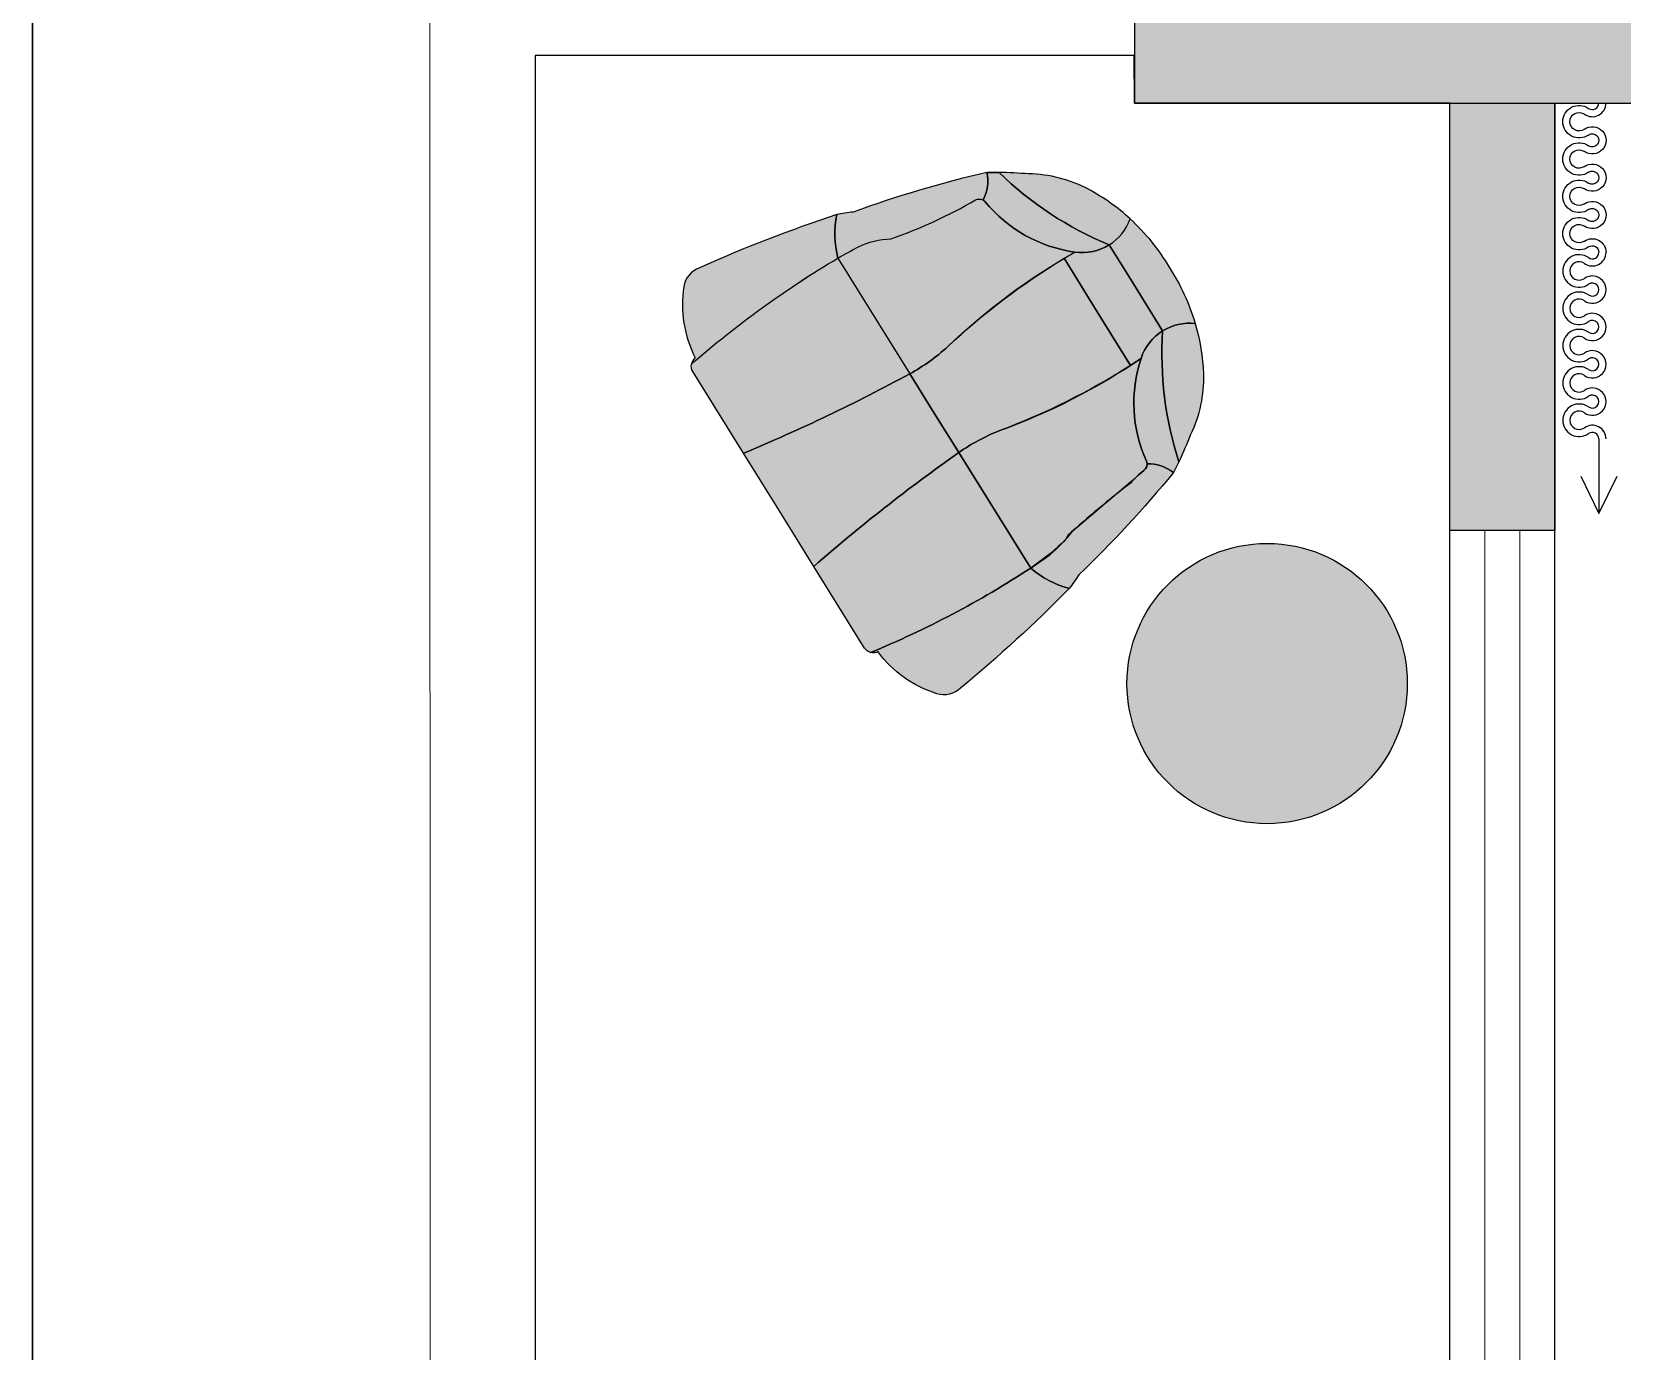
# Model space of a CAD drawing. Header units: millimetres. Extents: x 307301 to 459443, y -2888111 to -2805601.
# Drawn here: x 307301 to 309570, y -2818314 to -2816431 of the extents above; entities that cross this region are included whole.
import ezdxf

# ---------------------------------------------------------------- set-up
doc = ezdxf.new("R2010")
doc.units = ezdxf.units.MM
doc.header["$LTSCALE"] = 10
doc.header["$MEASUREMENT"] = 0
doc.linetypes.add('HIDDEN', pattern=[9.524999999999999, 6.35, -3.175])
for name, color, linetype in [('BMA  furniture', 6, 'Continuous'), ('PDA FURNITURE', 6, 'Continuous'), ('WALL - PDA', 1, 'Continuous')]:
    doc.layers.add(name, color=color, linetype=linetype)
doc.layers.add('HATCH WALL', color=8, linetype='Continuous', lineweight=0)
doc.layers.add('WIN', color=5, linetype='Continuous', lineweight=9)

# ---------------------------------------------------------------- blocks, each defined once
blk = doc.blocks.new('A$C3F2B00B6')
at = {"color": 3}
for p, q in [((0, 118.9971480314852), (0, 0)), ((-28.98081454221392, 59.76699391368311), (0, 0)), ((0, 0), (28.98081454209751, 59.76699391368311))]:
    blk.add_line(p, q, dxfattribs=at)
at = {"color": 3, "extrusion": (0, 0, -1)}
for centre, major_axis, ratio, start_param, end_param in [((-31.4742107692291, 624.7205208784726), (18.38847145512854, 18.38847145512854), 0.9999999999985358, 3.927047702143454, 6.113387627237049), ((-31.4742107692291, 624.7205208784726), (10.34554764305905, 10.34554764305904), 0.9999999999975774, 3.927047702142703, 6.113387627236158), ((-31.47421076853061, 624.7205208792875), (-18.38847145562774, 18.38847145562775), 0.9999999999983921, 3.311504103810981, 5.497844028903239), ((-31.47421076853061, 624.7205208792875), (10.34554764356196, 10.34554764356196), 0.9999999999977428, 1.740707777014571, 3.927047702109796), ((-10.43665343162138, 594.9714194896804), (15.41865092454242, 15.41865092454242), 0.9999999999980844, -1.400998647176348, 2.971681203014779), ((-31.47324185288744, 565.2216328801877), (-18.38847145564263, 18.38847145564263), 0.9999999999986696, 5.497730258661245, 7.684070183756122), ((-10.43665343162138, 594.9714194896804), (7.375727112483301, 7.3757271124833), 0.9999999999960392, -1.400998647175863, 2.971681203013536), ((-31.47324185358594, 565.22163288109), (-18.38847145513559, 18.3884714551356), 0.999999999999402, 3.311390333534525, 5.497730258629712), ((-31.47324185288744, 565.2216328801877), (-10.34554764357465, 10.34554764357465), 0.99999999999782, 5.497730258662604, 7.68407018375723), ((-10.43326892168261, 535.4742398074013), (-15.41865092448768, 15.41865092448768), 0.9999999999990616, 0.1697976796214759, 4.542477529810827), ((-31.46985733974725, 505.7244531917968), (-18.38847145792453, 18.38847145792454), 0.9999999999993034, 5.497730258421512, 7.684070183516674), ((-10.43326892168261, 535.4742398074013), (-7.375727112418066, 7.375727112418067), 0.9999999999967124, 0.1697976796212401, 4.542477529813471), ((-31.46985733974725, 505.7244531917968), (-10.34554764585893, 10.34554764585893), 0.9999999999980533, 5.497730258421043, 7.684070183516825), ((-31.46985734073678, 505.7244531959004), (18.38847145724983, 18.38847145724982), 0.999999999999098, 1.740594006377136, 3.926933931469612), ((-31.46985734073678, 505.7244531959004), (-10.34554764516447, 10.34554764516447), 0.9999999999999426, 3.311390333172524, 5.497730258263839), ((-10.42988439940382, 475.9770601251802), (-15.41865092452345, 15.41865092452346), 0.9999999999996741, 0.1697976796217126, 4.542477529811205), ((-31.46647282369668, 446.2272735063742), (-18.38847146226582, 18.38847146226582), 0.9999999999996836, 5.497730258545939, 7.684070183641462), ((-31.46647282369668, 446.2272735063742), (-10.34554765020486, 10.34554765020487), 0.9999999999987641, 5.497730258546744, 7.684070183641327), ((-31.4664728276548, 446.2272735074803), (-18.38847145950754, 18.38847145950754), 0.9999999999998358, 3.311390333409913, 5.497730258502363), ((-31.4664728276548, 446.2272735074803), (10.34554764744006, 10.34554764744006), 0.999999999999355, 1.740594006614958, 3.926933931708013), ((-10.42649989027995, 416.4798804308809), (7.375727111983828, 7.375727111983832), 0.9999999999981952, -1.400998647132625, 0.7853412779647759)]:
    blk.add_ellipse(centre, major_axis=major_axis, ratio=ratio, start_param=start_param, end_param=end_param, dxfattribs=at)
at = {"color": 3}
for centre, major_axis, ratio, start_param, end_param in [((-10.43665343162138, 654.4712868194911), (-15.41865092454064, 15.41865092454064), 0.9999999999996553, 1.740594006414863, 3.926933931509883), ((-10.43665343162138, 654.4712868194911), (-7.375727112471797, 7.375727112471802), 0.999999999997866, 1.740594006414232, 3.926933931508699), ((-31.4664728276548, 386.7349681581836), (18.38847145948826, 18.38847145948825), 0.9999999999999716, 0.1697976798191285, 2.356137604914315), ((-10.42649989027995, 416.4823612347827), (15.41865092405528, 15.41865092405527), 0.9999999999983928, 3.311390333254217, 5.497730258347846), ((-10.42649989027995, 416.4823612347827), (-7.375727111983828, 7.375727111983832), 0.9999999999981952, 1.740594006457166, 3.926933931554569), ((-31.46647282369668, 386.7349681593769), (18.38847146226582, 18.38847146226582), 0.9999999999996836, 2.356137604956145, 4.542477530051669), ((-31.46647282369668, 386.7349681593769), (10.34554765020487, 10.34554765020486), 0.9999999999987641, 2.35613760495695, 4.542477530051534), ((-31.4664728276548, 386.7349681581836), (10.34554764743754, 10.34554764743754), 0.999999999997902, 0.1697976798205226, 2.356137604911745), ((-10.42988439940382, 356.9851815405709), (15.41865092452346, 15.41865092452345), 0.9999999999996748, 3.311390333211503, 7.684070183400999), ((-10.42988439940382, 356.9851815405709), (7.375727112477981, 7.375727112477978), 0.9999999999967133, 3.311390333214156, 7.684070183400142), ((-31.46985734073678, 327.2377884697635), (-18.38847145723304, 18.38847145723304), 0.9999999999989628, -1.400998647213647, 0.785341277881566), ((-31.46985734073678, 327.2377884697635), (10.34554764516447, 10.34554764516447), 0.9999999999999426, 0.1697976795827328, 2.356137604674049), ((-31.46985733974725, 327.2377884739835), (18.38847145792454, 18.38847145792453), 0.9999999999993034, 2.356137604831719, 4.54247752992688), ((-31.46985733974725, 327.2377884739835), (10.34554764585893, 10.34554764585893), 0.9999999999980533, 2.356137604831249, 4.542477529927031), ((-10.43326892168261, 297.488001858379), (15.41865092448768, 15.41865092448768), 0.9999999999990616, 3.311390333211268, 7.684070183400623), ((-10.43326892168261, 297.488001858379), (-7.375727112416638, 7.375727112416638), 0.9999999999996632, 1.74059400641553, 6.113273856605347), ((-31.47324185358594, 267.7406087845739), (18.3884714551356, 18.38847145513559), 0.999999999999402, 0.1697976799447327, 2.356137605039922), ((-31.47324185358594, 267.7406087845739), (-10.34554764305551, 10.34554764305552), 0.9999999999996647, -1.400998646850708, 0.7853412782463473), ((-31.47324185288744, 267.7406087854761), (-18.38847145562231, 18.38847145562233), 0.9999999999997868, 0.7853412782773292, 2.971681203371176), ((-31.47324185288744, 267.7406087854761), (-10.34554764355624, 10.34554764355625), 0.9999999999994368, 0.7853412782763023, 2.971681203372082), ((-10.43665343162138, 237.9908221760707), (-15.41865092454242, 15.41865092454242), 0.9999999999980844, 1.740594006413445, 6.113273856604573), ((-31.47421076853061, 208.2417207863764), (18.3884714556236, 18.38847145562359), 0.9999999999999356, 0.1699114502209315, 2.356251375314212), ((-10.43665343162138, 237.9908221760707), (-7.375727112483299, 7.375727112483304), 0.9999999999960392, 1.740594006413928, 6.11327385660333), ((-31.4742107692291, 208.2417207871913), (-18.38847145512854, 18.38847145512854), 0.9999999999985358, 0.7854550485536609, 2.971794973647257), ((-31.47421076853061, 208.2417207863764), (10.34554764356204, 10.34554764356204), 0.9999999999992732, 0.1699114502218956, 2.356251375313408), ((-31.4742107692291, 208.2417207871913), (-10.34554764305904, 10.34554764305905), 0.9999999999975774, 0.7854550485529117, 2.971794973646365), ((-10.43423783732578, 178.4943277135899), (15.41865092449833, 15.41865092449833), 0.9999999999976814, 3.311504104168959, 7.684183954358313), ((-10.43423783732578, 178.4943277135899), (7.375727112429705, 7.375727112429705), 0.9999999999962588, 3.31150410417043, 7.684183954358537), ((-31.47082625527401, 148.7445410979853), (-18.3884714578965, 18.38847145789653), 0.9999999999998112, -1.400884876334947, 0.7854550487611771), ((-31.47082625527401, 148.7445410979853), (10.34554764583667, 10.34554764583667), 0.9999999999989349, 0.1699114504593771, 2.356251375554915), ((-31.47082625620533, 148.744541102089), (18.38847145723164, 18.38847145723164), 0.9999999999988788, 2.356251375711543, 4.542591300806481), ((-31.47082625620533, 148.744541102089), (10.34554764515978, 10.34554764515978), 0.9999999999998936, 2.356251375710558, 4.542591300806143), ((-10.43085331481416, 118.9971480314852), (-15.41865092452061, 15.41865092452061), 0.999999999999218, 3.926990816989634, 6.113387627561402), ((-10.43085331481416, 118.9971480314852), (7.375727112443494, 7.375727112443491), 0.9999999999986352, 5.497787143781455, 7.684183954357432)]:
    blk.add_ellipse(centre, major_axis=major_axis, ratio=ratio, start_param=start_param, end_param=end_param, dxfattribs=at)
at = {"color": 3, "extrusion": (0, 0, -0.9999999999999998)}
for centre, major_axis, ratio, start_param, end_param in [((-31.47324185358594, 565.22163288109), (10.34554764305551, 10.34554764305552), 0.9999999999996647, 1.740594006739081, 3.92693393183614), ((-10.42988439940382, 475.9770601251802), (7.375727112457658, 7.375727112457658), 0.9999999999996626, -1.40099864717355, 2.971681203014847), ((-10.42649989027995, 416.4798804308809), (-15.41865092405527, 15.41865092405528), 0.9999999999983928, 0.1697976796644242, 2.356137604758056)]:
    blk.add_ellipse(centre, major_axis=major_axis, ratio=ratio, start_param=start_param, end_param=end_param, dxfattribs=at)
blk = doc.blocks.new('sdryutru')
at = {"layer": 'BMA  furniture', "ltscale": 5, "true_color": 0xffffff}
h = blk.add_hatch(color=7, dxfattribs=at)
h.dxf.hatch_style = 1
edge = h.paths.add_edge_path()
edge.add_arc((280964.4620473732, -15669.65509418075), 84.87901049384678, 1.1835884518334e-12, 37.94957635968164)
edge.add_arc((281123.1261249825, -15947.3857540971), 342.4436932607666, 105.5379319344995, 119.7419569439805)
edge.add_arc((281064.118311235, -15839.82519964199), 219.7890753435199, 120.2960753511926, 147.2507264670506)
edge.add_arc((281466.562426086, -16155.65980341883), 730.6914004183702, 143.4901819683543, 147.3180932566721)
edge.add_arc((280712.1210589045, -15199.92852035408), 578.2390352261515, 283.9533732342275, 305.6748312124548)
h = blk.add_hatch(color=7, dxfattribs=at)
h.dxf.hatch_style = 1
edge = h.paths.add_edge_path()
edge.add_arc((281143.1424670398, -15947.3857540971), 342.4436932607682, 74.4620680655012, 91.67475014039894)
edge.add_arc((281123.1261249825, -15947.38575409711), 342.4436932607708, 88.32524985960045, 105.5379319344993)
edge.add_arc((280964.4620473732, -15669.65509418075), 84.8790104938468, -1.4779288903810084e-12, 37.9495763596816, ccw=False)
edge.add_line((281049.3410578671, -15669.65509418076), (281149.4932698314, -15669.65509418076))
edge.add_line((281149.4932698314, -15669.65509418076), (281216.9275341552, -15669.65509418076))
edge.add_arc((281301.8065446491, -15669.65509418075), 84.87901049384678, 142.0504236403184, 180.0000000000017, ccw=False)
h = blk.add_hatch(color=7, dxfattribs=at)
h.dxf.hatch_style = 1
edge = h.paths.add_edge_path()
edge.add_arc((281301.8065446491, -15669.65509418075), 84.87901049384678, 142.0504236403184, 179.9999999999988, ccw=False)
edge.add_arc((281143.1424670398, -15947.3857540971), 342.4436932607666, 60.25804305601952, 74.46206806550049, ccw=False)
edge.add_arc((281202.1502807873, -15839.82519964199), 219.7890753435199, 32.74927353294942, 59.7039246488074, ccw=False)
edge.add_arc((280799.7061659362, -16155.65980341883), 730.6914004183702, 32.681906743327886, 36.50981803164558, ccw=False)
edge.add_arc((281554.1475331178, -15199.92852035408), 578.2390352261515, 234.3251687875451, 256.0466267657725, ccw=False)
h = blk.add_hatch(color=7, dxfattribs=at)
h.dxf.hatch_style = 1
edge = h.paths.add_edge_path()
edge.add_arc((280964.4620473732, -15669.65509418076), 84.87901049384658, 320.1407855584263, 360.0000000000028)
edge.add_arc((280712.1210589045, -15199.92852035408), 578.2390352261507, 283.9533732342275, 305.67483121245493, ccw=False)
edge.add_arc((281466.562426086, -16155.65980341872), 730.6914004183056, 147.3180932566799, 148.8958897586039)
edge.add_arc((280818.7321516274, -15840.82033328252), 66.44669708078715, 29.952904970671625, 70.4908584879858, ccw=False)
edge.add_arc((280882.4219775365, -15818.91016948714), 12.81990466750606, 97.6318379107741, 118.50447279990141, ccw=False)
edge.add_arc((280849.5690872949, -15573.72854890738), 234.552970699496, 277.6318379107736, 320.1407855584261)
h = blk.add_hatch(color=7, dxfattribs=at)
h.dxf.hatch_style = 1
edge = h.paths.add_edge_path()
edge.add_line((281216.9275341552, -15669.65509418076), (281149.4932698314, -15669.65509418076))
edge.add_line((281149.4932698314, -15669.65509418076), (281049.3410578671, -15669.65509418076))
edge.add_arc((280964.4620473732, -15669.65509418076), 84.87901049384678, -39.85921444157378, 0, ccw=False)
edge.add_arc((281471.1329567067, -15751.35552469534), 442.3592307829907, 176.4616144240237, 179.1508593052154)
edge.add_line((281028.8223052172, -15744.79986776136), (281133.1342960111, -15744.79986776136))
edge.add_line((281133.1342960111, -15744.79986776136), (281237.4462868051, -15744.79986776136))
edge.add_arc((280795.1356353156, -15751.35552469534), 442.3592307829907, 0.8491406947845643, 3.538385575976342)
edge.add_arc((281301.8065446491, -15669.65509418075), 84.87901049384674, 180.0000000000004, 219.8592144415738, ccw=False)
h = blk.add_hatch(color=7, dxfattribs=at)
h.dxf.hatch_style = 1
edge = h.paths.add_edge_path()
edge.add_arc((281554.1475331178, -15199.92852035408), 578.2390352261522, 234.32516878754518, 256.0466267657725, ccw=False)
edge.add_arc((281301.8065446491, -15669.65509418075), 84.87901049384678, 179.9999999999988, 219.8592144415778)
edge.add_arc((281416.6995047274, -15573.72854890737), 234.5529706995052, 219.8592144415762, 262.3681620892276)
edge.add_arc((281383.8466144858, -15818.91016948712), 12.81990466749205, 61.49552720010257, 82.36816208921749, ccw=False)
edge.add_arc((281447.5364403949, -15840.82033328252), 66.44669708078902, 109.50914151201371, 150.0470950293268, ccw=False)
edge.add_arc((280799.7061659362, -16155.65980341873), 730.6914004183142, 31.10411024139727, 32.68190674332112)
h = blk.add_hatch(color=7, dxfattribs=at)
h.dxf.hatch_style = 1
edge = h.paths.add_edge_path()
edge.add_arc((282093.7984721799, -15766.70192462837), 1065.035684135972, 177.7050719964532, 191.858885222012, ccw=False)
edge.add_arc((280849.5690872949, -15573.72854890739), 234.5529706995174, 277.63183791078023, 320.1407855584292, ccw=False)
edge.add_arc((280882.4219775365, -15818.91016948712), 12.81990466748733, 97.63183791087677, 175.166844004172)
edge.add_arc((280734.7158539499, -15806.42085806952), 135.413296217652, 341.9787973093825, 355.16684400410253, ccw=False)
edge.add_arc((279295.2703955778, -15697.32325827623), 1575.467684050308, 349.62163058446407, 354.5004245812476, ccw=False)
edge.add_arc((280879.0541970614, -16003.53096859111), 40.78688861133319, 146.7038230102162, 169.6965063637467)
edge.add_arc((281346.6579417126, -16088.53842555015), 516.0547391445464, 169.6965063636584, 177.0618881964205)
edge.add_line((280831.2815652917, -16062.08687699796), (281056.46124121, -16062.08687699796))
edge.add_arc((280739.4466503471, -16044.24528750885), 317.5162564900201, 356.7787901559814, 370.6493678829674)
h = blk.add_hatch(color=7, dxfattribs=at)
h.dxf.hatch_style = 1
edge = h.paths.add_edge_path()
edge.add_line((281237.4462868051, -15744.79986776136), (281133.1342960111, -15744.79986776136))
edge.add_line((281133.1342960111, -15744.79986776136), (281028.8223052172, -15744.79986776136))
edge.add_arc((282200.7603123715, -15755.89701407017), 1171.990545725116, 179.4574792846502, 191.3012368205562)
edge.add_arc((280739.4466503469, -16044.24528750887), 317.5162564902514, -3.221209844013572, 10.649367882962224, ccw=False)
edge.add_line((281056.46124121, -16062.08687699796), (281133.1342960111, -16062.08687699796))
edge.add_line((281133.1342960111, -16062.08687699796), (281209.8073508123, -16062.08687699796))
edge.add_arc((281526.8219416753, -16044.24528750887), 317.5162564901933, 169.3506321170362, 183.2212098440132, ccw=False)
edge.add_arc((280065.5082796508, -15755.89701407046), 1171.99054572506, 348.6987631794572, 360.5425207153639)
h = blk.add_hatch(color=7, dxfattribs=at)
h.dxf.hatch_style = 1
edge = h.paths.add_edge_path()
edge.add_arc((280172.4701198423, -15766.70192462837), 1065.035684135972, 348.141114777988, 362.2949280035468)
edge.add_arc((281416.6995047274, -15573.72854890739), 234.5529706995174, 219.8592144415708, 262.3681620892198)
edge.add_arc((281383.8466144858, -15818.91016948712), 12.81990466748733, 364.833155995828, 442.36816208912325, ccw=False)
edge.add_arc((281531.5527380724, -15806.42085806952), 135.413296217652, 184.8331559958974, 198.0212026906175)
edge.add_arc((282970.9981964445, -15697.32325827623), 1575.467684050308, 185.4995754187524, 190.3783694155359)
edge.add_arc((281387.2143949608, -16003.53096859111), 40.78688861133319, 370.30349363625334, 393.29617698978376, ccw=False)
edge.add_arc((280919.6106503097, -16088.53842555015), 516.0547391445464, 362.9381118035795, 370.3034936363416, ccw=False)
edge.add_line((281434.9870267306, -16062.08687699796), (281209.8073508122, -16062.08687699796))
edge.add_arc((281526.8219416751, -16044.24528750885), 317.5162564900201, 169.3506321170326, 183.2212098440186, ccw=False)
h = blk.add_hatch(color=7, dxfattribs=at)
h.dxf.hatch_style = 1
edge = h.paths.add_edge_path()
edge.add_arc((256687.9213807285, -12291.22463322798), 24437.52915825433, 351.3423493870061, 351.702614550464)
edge.add_arc((280882.4219775365, -15818.91016948715), 12.8199046674976, 118.5044727998011, 175.1668440040748, ccw=False)
edge.add_arc((280818.7321516274, -15840.82033328256), 66.44669708086303, 29.95290497067778, 70.49085848797671)
edge.add_arc((282664.3896908931, -16399.4165077723), 1926.384399612144, 161.1867897117155, 168.0485389095572)
edge.add_arc((281620.2622619185, -16369.808012374), 918.0584885775103, 156.2794603592411, 157.9791295653829)
edge.add_arc((280878.5570889207, -15910.4914522565), 158.7787509779318, 226.4589811167974, 252.6781519475427)
edge.add_arc((281595.8226619413, -16085.91627134716), 764.9120095865678, 175.3272878135547, 178.2134414969074, ccw=False)
edge.add_arc((281110.897744298, -16064.84602800028), 280.4933657869203, 160.1950520278879, 171.5448434833257, ccw=False)
h = blk.add_hatch(color=7, dxfattribs=at)
h.dxf.hatch_style = 1
edge = h.paths.add_edge_path()
edge.add_arc((282230.376747116, -15791.38527881168), 834.1750891288752, 181.8166771571542, 192.424064970992, ccw=False)
edge.add_arc((281383.8466144858, -15818.91016948715), 12.8199046674976, 4.833155995925213, 61.49552720019896)
edge.add_arc((281447.5364403949, -15840.82033328248), 66.44669708077355, 109.50914151204589, 150.0470950293556, ccw=False)
edge.add_arc((279601.8789011294, -16399.41650777273), 1926.384399612062, 11.951461090456291, 18.813210288298876, ccw=False)
edge.add_arc((280646.0063301038, -16369.808012374), 918.0584885775103, 22.02087043461711, 23.720539640758886, ccw=False)
edge.add_arc((281387.7115031016, -15910.4914522565), 158.7787509779318, 287.3218480524573, 313.5410188832025, ccw=False)
edge.add_arc((280670.445930081, -16085.91627134831), 764.9120095866039, 1.786558503179068, 4.672712186531884)
edge.add_arc((281312.4267406961, -16033.44364680865), 120.7903304574205, 4.672712186457619, 31.20924938534243)
h = blk.add_hatch(color=7, dxfattribs=at)
h.dxf.hatch_style = 1
edge = h.paths.add_edge_path()
edge.add_arc((280878.5570889207, -15910.4914522565), 158.7787509779305, 226.4589811167979, 252.67815194754291, ccw=False)
edge.add_arc((283063.1156209155, -16581.66616376963), 2360.375168579657, 166.3736420341816, 172.2904065319673)
edge.add_arc((280762.6799853017, -16273.59765253914), 39.54568929056082, 167.4680208048812, 229.1238972875167)
edge.add_arc((280863.2907235962, -16155.84386947914), 194.427179755549, 229.4146499811106, 265.1346297068525)
edge.add_arc((280863.9353934539, -16347.70605371292), 17.2360893813319, 186.2098218761612, 228.1934178670045)
edge.add_arc((282454.1464720319, -16096.99814372828), 1623.239842844227, 178.7670105442899, 189.3441367837663, ccw=False)
h = blk.add_hatch(color=7, dxfattribs=at)
h.dxf.hatch_style = 1
edge = h.paths.add_edge_path()
edge.add_arc((281387.7115031016, -15910.4914522565), 158.7787509779305, 287.3218480524571, 313.5410188832021)
edge.add_arc((279203.1529711066, -16581.6661637691), 2360.375168579644, 7.709593468019591, 13.626357965805084, ccw=False)
edge.add_arc((281503.5886067206, -16273.59765253919), 39.54568929051466, -49.123897287470186, 12.531979195206475, ccw=False)
edge.add_arc((281402.9778684261, -16155.84386947914), 194.427179755549, 274.8653702931475, 310.5853500188894, ccw=False)
edge.add_arc((281402.3331985683, -16347.70605371292), 17.23608938138976, 311.80658213313967, 353.79017812385973, ccw=False)
edge.add_arc((279812.1221199904, -16096.99814372828), 1623.239842844227, 350.6558632162337, 361.2329894557101)
h = blk.add_hatch(color=7, dxfattribs=at)
h.dxf.hatch_style = 1
edge = h.paths.add_edge_path()
edge.add_line((281056.46124121, -16062.08687699796), (280831.2819224286, -16062.08687699796))
edge.add_arc((282454.2335888144, -16096.9910358839), 1623.326957742092, 178.7679529930885, 189.3438850896796)
edge.add_arc((280863.9353934539, -16347.70605371287), 17.23608938136737, 228.1934178671013, 270.1770138579266)
edge.add_line((280863.9886438303, -16364.94206083634), (281023.0364864368, -16364.94206083634))
edge.add_arc((278088.4289583247, -15887.79065977457), 2973.145607532187, 350.7648318841598, 356.6391936669079)
h = blk.add_hatch(color=7, dxfattribs=at)
h.dxf.hatch_style = 1
edge = h.paths.add_edge_path()
edge.add_line((281209.8073508123, -16062.08687699796), (281133.1342960111, -16062.08687699796))
edge.add_line((281133.1342960111, -16062.08687699796), (281056.46124121, -16062.08687699796))
edge.add_arc((278088.4289583247, -15887.79065977457), 2973.145607532187, 350.7648318841598, 356.6391936669079, ccw=False)
edge.add_line((281023.0364864368, -16364.94206083634), (281133.1342960111, -16364.94206083634))
edge.add_line((281133.1342960111, -16364.94206083634), (281243.2321055854, -16364.94206083634))
edge.add_arc((284177.8396336977, -15887.79065977513), 2973.145607532212, 183.3608063330813, 189.2351681158292, ccw=False)
h = blk.add_hatch(color=7, dxfattribs=at)
h.dxf.hatch_style = 1
edge = h.paths.add_edge_path()
edge.add_line((281434.9866695937, -16062.08687699796), (281209.8073508123, -16062.08687699796))
edge.add_arc((284177.8396336977, -15887.79065977513), 2973.145607532213, 183.3608063330813, 189.2351681158292)
edge.add_line((281243.2321055854, -16364.94206083634), (281402.3864489447, -16364.94206083634))
edge.add_arc((281402.3331985683, -16347.70605371289), 17.23608938135641, 270.1770138581202, 311.8065821330792)
edge.add_arc((279812.0350032079, -16096.99103588421), 1623.326957742041, 350.6561149103312, 361.2320470069225)
at = {"layer": 'BMA  furniture', "color": 6, "ltscale": 5}
for points in [[(281049.3410578671, -15669.65509418075, 0.1671164415780586), (281031.3935834782, -15617.45724080487, 0.06205622630530092), (280953.2416500966, -15650.05269463885, 0.1181571606007516), (280879.2656166971, -15720.92726457805, 0.01670396719815103), (280851.5531084702, -15761.10503929725, 0.09506255388950094)], [(281234.8750085441, -15617.45724080487, 0.0752460267692482), (281133.1342960111, -15605.0883401911, 0.07524602676925317), (281031.3935834782, -15617.45724080487, -0.1671164415780703), (281049.3410578671, -15669.65509418076), (281149.4932698314, -15669.65509418076), (281216.9275341552, -15669.65509418076, -0.167116441578072)], [(281216.9275341552, -15669.65509418075, -0.1671164415780586), (281234.8750085441, -15617.45724080487, -0.06205622630530092), (281313.0269419257, -15650.05269463885, -0.1181571606007516), (281387.0029753251, -15720.92726457805, -0.01670396719815103), (281414.7154835521, -15761.10503929725, -0.09506255388950094)], [(281029.6170065309, -15724.05433792169, 0.1756936572392567), (281049.3410578671, -15669.65509418075, -0.09506255388950105), (280851.5531084702, -15761.10503929725, 0.006884544736984078), (280840.9225080519, -15778.18845933084, -0.1787482315984229), (280876.3039682286, -15807.64429545123, -0.0913266928888952), (280880.7194023437, -15806.20382487521, 0.1876369799394803)], [(281029.6170065309, -15724.05433792169, 0.1756936572392584), (281049.3410578671, -15669.65509418075, -0.09506255388950123), (280851.5531084702, -15761.10503929725, 0.006884544736984094), (280840.9225080519, -15778.18845933084, -0.1787482315984226), (280876.3039682286, -15807.64429545123, -0.09132669288889782), (280880.7194023437, -15806.20382487521, 0.1876369799394892)], [(281236.6515854914, -15724.05433792169, -0.1756936572392567), (281216.9275341552, -15669.65509418075, 0.09506255388950105), (281414.7154835521, -15761.10503929725, -0.006884544736984078), (281425.3460839703, -15778.18845933084, 0.1787482315984229), (281389.9646237937, -15807.64429545123, 0.0913266928888952), (281385.5491896785, -15806.20382487521, -0.1876369799394803)], [(281414.7154835521, -15761.10503929725, -0.09506255388950086), (281216.9275341552, -15669.65509418075, 0.1756936572392678), (281236.6515854914, -15724.05433792169, 0.1876369799394832), (281385.5491896785, -15806.20382487521, -0.09132669288884271), (281389.9646237937, -15807.64429545123, -0.1787482315984163), (281425.3460839703, -15778.18845933084, 0.006884544736983807)], [(280846.9951368289, -15969.8094980685, 0.001571954615430135), (280869.6476569937, -15817.83003507204, -0.2524000286192071), (280876.3039682286, -15807.64429545123, 0.178748231598426), (280840.9225080519, -15778.18845933084, 0.02994897832992536), (280779.7627843179, -16000.49511441022, 0.007416341927524401), (280769.1785824075, -16025.58721271298, 0.1149044415242514), (280831.2824747256, -16062.0691637276, -0.01259388688186378), (280833.4529919318, -16023.60360281795, -0.04956333236846924)], [(281415.7363697533, -15970.85431484153, -0.0463165377794142), (281396.6209350286, -15817.83003507204, 0.2524000286192071), (281389.9646237937, -15807.64429545123, -0.178748231598426), (281425.3460839703, -15778.18845933084, -0.02994897832992865), (281486.5058077044, -16000.49511441022, -0.007416341927524401), (281497.0900096148, -16025.58721271298, -0.1149044415242514), (281434.9861172967, -16062.0691637276, 0.01259388688186378), (281432.8156000905, -16023.60360281795, 0.1163077209082901)], [(280831.2824747256, -16062.0691637276, -0.1149044415242504), (280769.1785824075, -16025.58721271298, 0.0258224925817211), (280724.076470043, -16265.01685122799, 0.2757082133793012), (280736.8002777906, -16303.4991956533, 0.1571322129902932), (280846.8004379357, -16349.57047763233, 0.1852650112453239), (280852.4455041948, -16360.55382480264, -0.04618421430325746)], [(281434.9861172967, -16062.0691637276, 0.1149044415242504), (281497.0900096148, -16025.58721271298, -0.0258224925817193), (281542.1921219792, -16265.01685122799, -0.2757082133793012), (281529.4683142317, -16303.4991956533, -0.1571322129902932), (281419.4681540866, -16349.57047763233, -0.1852650112453239), (281413.8230878275, -16360.55382480264, 0.04618421430325746)]]:
    blk.add_lwpolyline(points, format="xyb", close=True, dxfattribs=at)
at = {"layer": 'BMA  furniture', "color": 3, "ltscale": 5}
for points in [[(281216.9275341552, -15669.65509418076), (281149.4932698314, -15669.65509418076), (281049.3410578671, -15669.65509418076, -0.1756936572392457), (281029.6170065309, -15724.05433792169, 0.01173458296687249), (281028.8223052172, -15744.79986776136), (281133.1342960111, -15744.79986776136), (281237.4462868051, -15744.79986776136, 0.01173458296687274), (281236.6515854914, -15724.05433792169, -0.1756936572392439)], [(281051.4941611196, -15985.56885138551, -0.06183629534268036), (281029.6170065308, -15724.05433792169, -0.1876369799394841), (280880.7194023437, -15806.20382487521, 0.3518368637618754), (280869.6476569937, -15817.83003507203, -0.05760730783589479), (280863.4860578642, -15848.3135230171, -0.02129097092222054), (280844.96272124, -15981.14031074207, 0.1006624566943372), (280838.9250323684, -15996.23573565204, 0.03214860959966952), (280831.2815652917, -16062.08687699796), (281056.46124121, -16062.08687699796, 0.06059581596085602)], [(281237.4462868051, -15744.79986776136), (281133.1342960111, -15744.79986776136), (281028.8223052172, -15744.79986776136, 0.05172419480271666), (281051.4941611196, -15985.56885138551, -0.06059581596081439), (281056.46124121, -16062.08687699796), (281133.1342960111, -16062.08687699796), (281209.8073508123, -16062.08687699796, -0.06059581596080898), (281214.7744309027, -15985.56885138552, 0.05172419480271814)], [(281056.46124121, -16062.08687699796), (280831.2819224286, -16062.08687699796, 0.04617899275948729), (280852.4455041948, -16360.55382480263, 0.185265011245303), (280863.9886438303, -16364.94206083634), (281023.0364864368, -16364.94206083634, 0.02563735334745562)], [(281209.8073508123, -16062.08687699796), (281133.1342960111, -16062.08687699796), (281056.46124121, -16062.08687699796, -0.02563735334745562), (281023.0364864368, -16364.94206083634), (281133.1342960111, -16364.94206083634), (281243.2321055854, -16364.94206083634, -0.02563735334745501)], [(281434.9866695937, -16062.08687699796), (281209.8073508123, -16062.08687699796, 0.02563735334745502), (281243.2321055854, -16364.94206083634), (281402.3864489447, -16364.94206083634, 0.1836677095675379), (281413.8230878275, -16360.55382480263, 0.04617899275948636)]]:
    blk.add_lwpolyline(points, format="xyb", close=True, dxfattribs=at)
at = {"layer": 'BMA  furniture', "color": 6, "ltscale": 5}
for centre, radius, start, end in [((282093.7984722832, -15766.70192462806), 1065.035684239184, 177.7050719969435, 191.858885219914), ((280172.4701197391, -15766.70192462806), 1065.035684239241, 348.1411147800866, 2.294928003056425), ((280739.4466503469, -16044.24528750887), 317.5162564902261, 356.7787901539714, 10.64936787712007), ((281526.8219416753, -16044.24528750887), 317.5162564902261, 169.3506321228799, 183.2212098460277), ((280878.5570889207, -15910.49145225648), 158.7787509779478, 226.4589811063784, 252.699632949938)]:
    blk.add_arc(centre, radius, start, end, dxfattribs=at)

msp = doc.modelspace()

# ---------------------------------------------------------------- hatches: boundary and pattern name
at = {"layer": 'BMA  furniture', "lineweight": -3, "true_color": 0xffffff}
h = msp.add_hatch(color=7, dxfattribs=at)
h.dxf.hatch_style = 1
edge = h.paths.add_edge_path()
edge.add_arc((309063.5216290284, -2817361.495973284), 200, 0, 360)
at = {"layer": 'HATCH WALL'}
for points in [[(311052.5235914949, -2816382.903018715), (308874.1252184807, -2816382.903018715), (308874.1252184807, -2816532.903018716), (311052.5235914949, -2816532.903018716)], [(309324.1238510663, -2816532.903018715), (309474.1238510709, -2816532.903018715), (309474.1238510709, -2817142.903018715), (309324.1238510663, -2817142.903018715)]]:
    msp.add_hatch(color=7, dxfattribs=at).paths.add_polyline_path(points)

# ---------------------------------------------------------------- linework, layer by layer
at = {"layer": 'PDA FURNITURE', "color": 8, "linetype": 'HIDDEN', "ltscale": 10, "const_width": 2}
msp.add_lwpolyline([(307301.7894452352, -2828818.419733912), (329928.2061059131, -2828818.419733912), (329928.2061059131, -2805602.395961387), (307301.7894452352, -2805602.395961387)], close=True, dxfattribs=at)
at = {"layer": 'PDA FURNITURE', "elevation": 0.05547479569909773}
msp.add_lwpolyline([(324324.1238510709, -2818642.903018716), (320504.0840371195, -2818647.836849602), (320504.0840371195, -2823807.907665477), (319504.1238510691, -2823807.907665477), (319504.1238510691, -2825712.903018702), (312944.1238510695, -2825712.903018702), (312944.1238510695, -2823807.905434475), (312444.1238510695, -2823807.905434475), (312444.1238510695, -2825407.90766549), (310934.1238510705, -2825407.90766549), (310934.1238510705, -2821218.144531001), (311628.9522450471, -2821218.144531001), (311628.9522450471, -2820797.90766549), (309474.1238510709, -2820802.903018715), (309474.1238510709, -2816532.903018716), (311052.5220519215, -2816532.930254189), (311052.5220519215, -2816382.903018715), (310074.1238510711, -2816382.903018715), (310074.123851073, -2814852.903018715), (311629.1254753091, -2814852.903018715), (311629.1254753091, -2814492.90766549), (311008.9506891546, -2814492.907679092), (311008.9506221645, -2812252.907647139)], dxfattribs=at)
at = {"layer": 'PDA FURNITURE', "elevation": 2.980013735776055e-10}
msp.add_lwpolyline([(308019.123694239, -2820952.07046474), (308874.1238510709, -2820952.903018715), (308874.1238510711, -2820802.903018715), (309324.1238510709, -2820802.903018714), (309324.1238510709, -2816532.903018716), (308874.1252184807, -2816532.903018716), (308873.9077355934, -2816464.999471886), (308018.9077375144, -2816465.042073001)], close=True, dxfattribs=at)
at = {"layer": 'PDA FURNITURE'}
msp.add_circle((309063.5216290284, -2817361.495973284), 200, dxfattribs=at)
at = {"layer": 'WALL - PDA', "elevation": 2.980013874553933e-10}
for points in [[(311052.5235914949, -2816382.903018715), (308874.1252184807, -2816382.903018715), (308874.1252184807, -2816532.903018716), (311052.5235914949, -2816532.903018716)], [(309324.1238510663, -2816532.903018715), (309474.1238510709, -2816532.903018715), (309474.1238510709, -2817142.903018715), (309324.1238510663, -2817142.903018715)]]:
    msp.add_lwpolyline(points, close=True, dxfattribs=at)
at = {"layer": 'WIN', "ltscale": 50}
for p, q in [((307869.1236942455, -2821102.070464734), (307868.9077354696, -2816314.999471892, 0.05103546538093735)), ((308873.9077355934, -2816464.999471886, 0.05103546538093735), (308018.907735464, -2816464.999471886, 0.05103546538093735)), ((308019.123694239, -2820952.07046474), (308018.907735464, -2816464.999471886, 0.05103546538093735)), ((309324.1238510709, -2817142.903018716), (309324.1238510719, -2820192.903018715)), ((309374.1238510709, -2817142.903018716), (309374.1238510719, -2820192.903018715)), ((309424.1238510709, -2817142.903018716), (309424.1238510719, -2820192.903018715)), ((309474.1238510709, -2817142.903018716), (309474.1238510719, -2820192.903018715))]:
    msp.add_line(p, q, dxfattribs=at)
at = {"layer": 'WIN', "ltscale": 50, "elevation": 2.980013874553933e-10}
msp.add_lwpolyline([(309324.1238510663, -2816532.903018715), (308874.1252184807, -2816532.903018716), (308874.1238510709, -2816464.999471886), (308018.9077375865, -2816465.042073001), (308019.1238509415, -2820952.07046474), (308874.1238510663, -2820952.476079553), (308874.1238510709, -2820802.903018715), (309324.1238510709, -2820802.903018715)], close=True, dxfattribs=at)

# ---------------------------------------------------------------- block references
at = {"layer": 'BMA  furniture', "color": 6, "xscale": -0.8630821171371441, "yscale": 0.8630821171371442, "zscale": 0.8630821171371442, "rotation": 301.8594181446994}
msp.add_blockref('sdryutru', (448437.833143151, -3015744.293939777, 9.951071582557236e-07), dxfattribs=at)
at = {"layer": 'BMA  furniture', "xscale": 0.8954225604944318, "yscale": 0.8954225604944318, "zscale": 0.8954225604944318}
msp.add_blockref('A$C3F2B00B6', (309536.8599524506, -2817118.930263445), dxfattribs=at)

doc.saveas('drawing.dxf')
